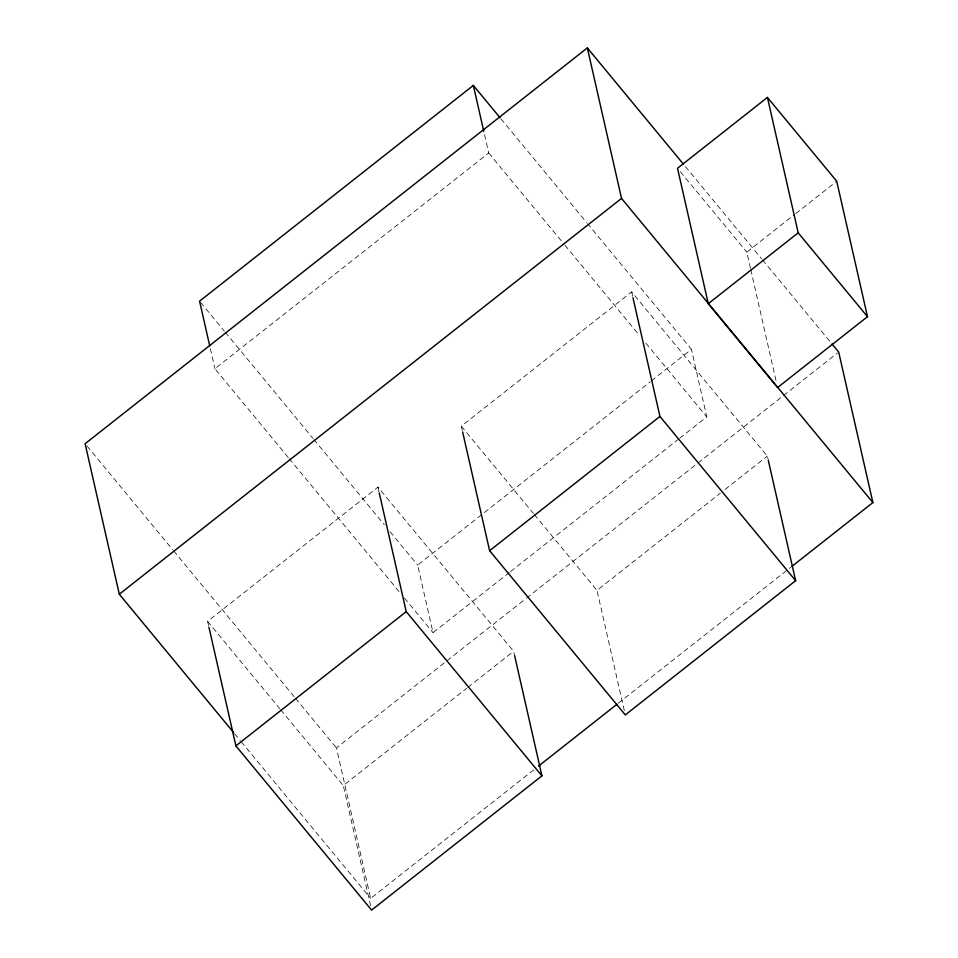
<?xml version="1.0" encoding="UTF-8"?>
<svg xmlns="http://www.w3.org/2000/svg" width="958" height="958" viewBox="0 0 958 958"><rect width="100%" height="100%" fill="white"/><g stroke="black" fill="none" stroke-linecap="round" stroke-linejoin="round"><path stroke-width="0.72" stroke-dasharray="4.79 3.59" d="M288.262 457.481L214.927 368.734L488.7 152.969L484.125 132.851M208.593 625.694L207.599 621.359L377.943 487.107L513.632 651.32L514.626 655.655M462.295 430.513L461.313 426.166L631.645 291.915L767.346 456.128L768.328 460.475M750.461 268.144L746.821 252.134L794.685 214.4M795.859 213.478L836.729 181.266M509.393 572.465L433.016 632.651L417.676 565.1L650.314 381.739M651.488 380.817L691.437 349.335L587.625 223.705M510.566 571.543L678.587 439.111M679.761 438.189L706.788 416.886L691.437 349.335M533.762 769.837L370.662 898.388L336.462 747.887L525.391 598.99M526.565 598.067L696.705 463.971M697.879 463.049L782.363 396.456M783.536 395.534L837.52 352.987M370.602 905.753L343.299 785.56L466.642 688.347M467.815 687.425L513.632 651.32M624.317 710.573L597.014 590.379L720.356 493.166M725.05 489.454L767.346 456.128M618.257 703.256L790.745 567.304M685.413 166.572L761.574 258.744M762.532 259.893L831.077 342.844M680.372 171.722L746.821 252.134M500.962 118.828L586.679 222.555M488.7 152.969L563.927 244.015M564.885 245.176L639.166 335.06M645.836 343.132L706.788 416.886M461.313 426.166L533.426 513.44M534.384 514.59L597.014 590.379M200.533 302.333L224.34 331.145M225.298 332.294L312.907 438.321M313.865 439.471L384.338 524.756M390.05 531.678L417.676 565.1M289.208 458.631L399.69 592.319M404.456 598.079L433.016 632.651M87.022 446.033L172.703 549.724M173.661 550.874L294.573 697.196M295.519 698.346L336.462 747.887M207.599 621.359L279.724 708.621M280.67 709.77L343.299 785.56M234.506 733.636L240.219 740.546M241.177 741.708L370.662 898.388M750.785 269.605L776.591 383.176M631.645 291.915L632.639 296.262M377.943 487.107L379.248 492.891M210.353 348.616L214.927 368.734"/><path stroke-width="1.44" d="M500.016 117.678L473.348 85.406L199.575 301.171L209.706 345.742M683.509 164.261L587.338 47.9L85.118 443.722L119.307 594.223L233.56 732.487M119.307 594.223L621.538 198.402L587.338 47.9M767.43 97.417L677.522 168.273L708.285 303.686L777.585 387.547L867.493 316.679L836.729 181.266L767.43 97.417L798.194 232.83L867.493 316.679M708.285 303.686L798.194 232.83M514.626 655.655L541.929 775.848L371.596 910.1L235.896 745.887L406.228 611.635L379.248 492.891M768.328 460.475L795.643 580.668L625.299 714.908L489.61 550.706L659.942 416.455L632.963 297.71M538.456 766.149L617.084 704.178M791.919 566.382L872.882 502.567L838.693 352.065L832.023 344.006M621.538 198.402L872.882 502.567M659.942 416.455L795.643 580.668M406.228 611.635L541.929 775.848M473.348 85.406L483.79 131.414M462.63 431.962L489.61 550.706M208.916 627.143L235.896 745.887"/></g></svg>
